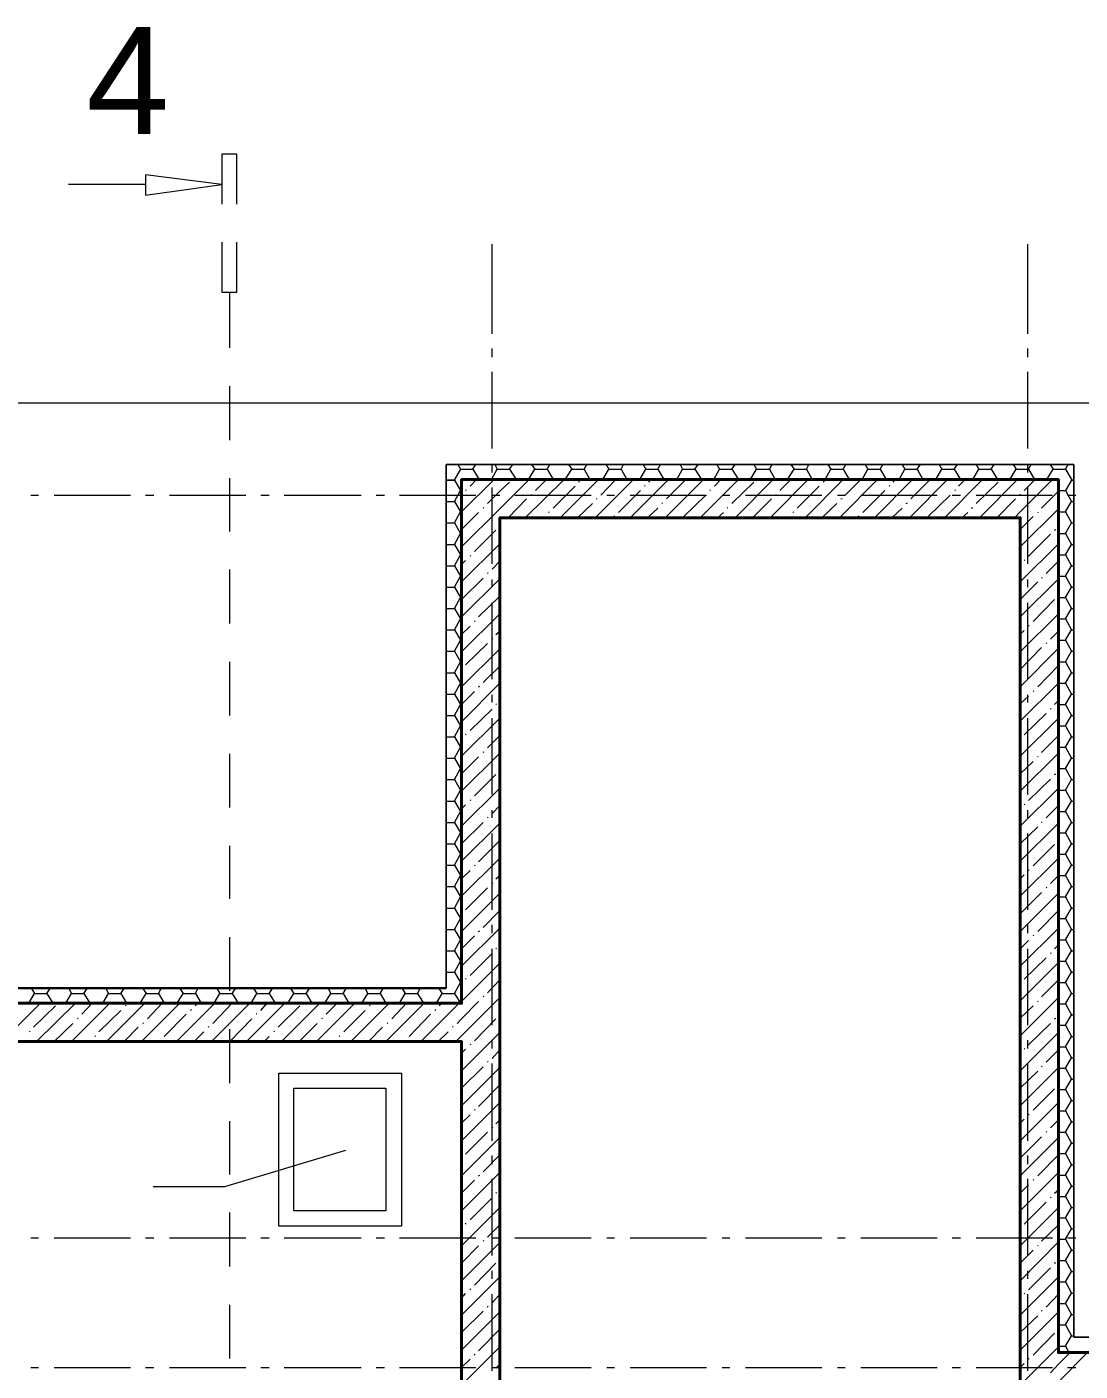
# Model space of a CAD drawing. Header units: millimetres. Extents: x -213547 to 415037, y -3642 to 106956.
# Drawn here: x -120523 to -113636, y 26541 to 35326 of the extents above; entities that cross this region are included whole.
import ezdxf

# ---------------------------------------------------------------- set-up
doc = ezdxf.new("R2010")
doc.units = ezdxf.units.MM
doc.styles.get("Standard").update_dxf_attribs({"font": 'arial.ttf'})

msp = doc.modelspace()

# ---------------------------------------------------------------- linework, layer by layer
at = {"lineweight": 9}
for points in [[(-119150, 34168.3), (-119150, 34494.5), (-119247.4, 34494.5), (-119247.4, 34168.3)], [(-119747.3, 34295.4), (-120251.4, 34295.4)], [(-119247.4, 33918.4), (-119247.4, 33592.2), (-119150, 33592.2), (-119150, 33918.4)], [(-117480.8, 33321), (-117480.8, 33905.7)], [(-113977.4, 33321), (-113977.4, 33905.7)], [(-119196.6, 33227.8), (-119196.6, 33592.2)], [(-117480.8, 33168.5), (-117480.8, 33223.6)], [(-113977.4, 33168.5), (-113977.4, 33223.6)], [(-117480.8, 32571.2), (-117480.8, 33071.1)], [(-113977.4, 32571.2), (-113977.4, 33071.1)], [(-119196.6, 32626.3), (-119196.6, 32977.9)], [(-122034.9, 12402), (-117980.7, 12402), (-117980.7, 4645.2), (-81234.7, 4645.2), (-81234.7, 27161.4), (-86394.6, 27161.4), (-95083.3, 27161.4), (-113278.4, 27161.4), (-113278.4, 32867.8), (-122094.2, 32867.8), (-122094.2, 32465.3)], [(-117688.4, 32435.6), (-117726.5, 32367.9), (-117726.5, 32363.6), (-117688.4, 32295.8), (-117679.9, 32295.8)], [(-117705.4, 32465.3), (-117688.4, 32435.6), (-117607.9, 32435.6), (-117565.6, 32367.9)], [(-117607.9, 32435.6), (-117586.7, 32465.3)], [(-117485.1, 32367.9), (-117447, 32435.6)], [(-117480.8, 32414.5), (-117480.8, 32469.5)], [(-117463.9, 32465.3), (-117447, 32435.6), (-117366.5, 32435.6), (-117324.1, 32367.9)], [(-117366.5, 32435.6), (-117345.3, 32465.3)], [(-117243.6, 32367.9), (-117201.2, 32435.6)], [(-117222.4, 32465.3), (-117201.2, 32435.6), (-117120.8, 32435.6), (-117082.6, 32367.9)], [(-117120.8, 32435.6), (-117103.8, 32465.3)], [(-117002.1, 32367.9), (-116959.8, 32435.6)], [(-116981, 32465.3), (-116959.8, 32435.6), (-116879.3, 32435.6), (-116841.2, 32367.9)], [(-116879.3, 32435.6), (-116862.3, 32465.3)], [(-116756.4, 32367.9), (-116718.3, 32435.6)], [(-116735.2, 32465.3), (-116718.3, 32435.6), (-116637.8, 32435.6), (-116599.7, 32367.9)], [(-116637.8, 32435.6), (-116620.9, 32465.3)], [(-116515, 32367.9), (-116476.8, 32435.6)], [(-116493.8, 32465.3), (-116476.8, 32435.6), (-116396.3, 32435.6), (-116358.2, 32367.9)], [(-116396.3, 32435.6), (-116379.4, 32465.3)], [(-116273.5, 32367.9), (-116235.4, 32435.6)], [(-116252.3, 32465.3), (-116235.4, 32435.6), (-116154.9, 32435.6), (-116112.5, 32367.9)], [(-116154.9, 32435.6), (-116133.7, 32465.3)], [(-116032, 32367.9), (-115993.9, 32435.6)], [(-116010.8, 32465.3), (-115993.9, 32435.6), (-115913.4, 32435.6), (-115871, 32367.9)], [(-115913.4, 32435.6), (-115892.2, 32465.3)], [(-115790.5, 32367.9), (-115752.4, 32435.6)], [(-115769.4, 32465.3), (-115752.4, 32435.6), (-115667.7, 32435.6), (-115629.6, 32367.9)], [(-115667.7, 32435.6), (-115650.7, 32465.3)], [(-115549.1, 32367.9), (-115506.7, 32435.6)], [(-115527.9, 32465.3), (-115506.7, 32435.6), (-115426.2, 32435.6), (-115388.1, 32367.9)], [(-115426.2, 32435.6), (-115409.3, 32465.3)], [(-115303.4, 32367.9), (-115265.2, 32435.6)], [(-115286.4, 32465.3), (-115265.2, 32435.6), (-115184.7, 32435.6), (-115146.6, 32367.9)], [(-115184.7, 32435.6), (-115167.8, 32465.3)], [(-115061.9, 32367.9), (-115023.8, 32435.6)], [(-115040.7, 32465.3), (-115023.8, 32435.6), (-114943.3, 32435.6), (-114905.1, 32367.9)], [(-114943.3, 32435.6), (-114926.3, 32465.3)], [(-114820.4, 32367.9), (-114782.3, 32435.6)], [(-114799.2, 32465.3), (-114782.3, 32435.6), (-114701.8, 32435.6), (-114663.7, 32367.9)], [(-114701.8, 32435.6), (-114680.6, 32465.3)], [(-114578.9, 32367.9), (-114540.8, 32435.6)], [(-114557.8, 32465.3), (-114540.8, 32435.6), (-114460.3, 32435.6), (-114418, 32367.9)], [(-114460.3, 32435.6), (-114439.1, 32465.3)], [(-114337.5, 32367.9), (-114299.3, 32435.6)], [(-114316.3, 32465.3), (-114299.3, 32435.6), (-114218.9, 32435.6), (-114176.5, 32367.9)], [(-114218.9, 32435.6), (-114197.7, 32465.3)], [(-114096, 32367.9), (-114053.6, 32435.6)], [(-114074.8, 32465.3), (-114053.6, 32435.6), (-113973.1, 32435.6), (-113935, 32367.9)], [(-113977.4, 32414.5), (-113977.4, 32469.5)], [(-113973.1, 32435.6), (-113956.2, 32465.3)], [(-113854.5, 32367.9), (-113812.2, 32435.6)], [(-113833.3, 32465.3), (-113812.2, 32435.6), (-113731.7, 32435.6), (-113693.6, 32367.9), (-113693.6, 32363.6), (-113731.7, 32295.8)], [(-113731.7, 32435.6), (-113714.7, 32465.3)], [(-113676.6, 32465.3), (-113676.6, 32465.3)], [(-119196.6, 32029), (-119196.6, 32376.3)], [(-117679.9, 32156), (-117468.1, 32367.9)], [(-117679.9, 31927.3), (-117430, 32177.2), (-117239.4, 32367.9)], [(-117679.9, 32367.9), (-113778.3, 32367.9)], [(-117624.9, 32325.5), (-117582.5, 32367.9)], [(-117565.6, 32363.6), (-117485.1, 32363.6)], [(-117510.5, 32211.1), (-117430, 32291.6), (-117366.5, 32350.9)], [(-117324.1, 32363.6), (-117243.6, 32363.6)], [(-117264.8, 32117.9), (-117010.6, 32367.9)], [(-117197, 32295.8), (-117125, 32367.9)], [(-117082.6, 32363.6), (-117002.1, 32363.6)], [(-117036, 32117.9), (-116786.1, 32367.9)], [(-116913.2, 32350.9), (-116908.9, 32359.4)], [(-116841.2, 32363.6), (-116760.7, 32363.6)], [(-116807.3, 32117.9), (-116557.3, 32367.9)], [(-116769.1, 32266.2), (-116671.7, 32367.9)], [(-116599.7, 32363.6), (-116515, 32363.6)], [(-116578.5, 32117.9), (-116328.6, 32367.9)], [(-116455.6, 32350.9), (-116442.9, 32367.9)], [(-116354, 32363.6), (-116273.5, 32363.6)], [(-116349.7, 32117.9), (-116099.8, 32367.9)], [(-116341.3, 32240.8), (-116214.2, 32367.9)], [(-116121, 32117.9), (-115871, 32367.9)], [(-116112.5, 32363.6), (-116032, 32363.6)], [(-116027.8, 32325.5), (-115985.4, 32367.9)], [(-115913.4, 32211.1), (-115769.4, 32350.9)], [(-115892.2, 32117.9), (-115642.3, 32367.9)], [(-115871, 32363.6), (-115790.5, 32363.6)], [(-115663.4, 32117.9), (-115413.5, 32367.9)], [(-115629.6, 32363.6), (-115549.1, 32363.6)], [(-115599.9, 32295.8), (-115527.9, 32367.9)], [(-115434.7, 32117.9), (-115184.7, 32367.9)], [(-115388.1, 32363.6), (-115307.6, 32363.6)], [(-115316.1, 32350.9), (-115307.6, 32359.4)], [(-115210.2, 32117.9), (-114960.2, 32367.9)], [(-115172, 32266.2), (-115070.4, 32367.9)], [(-115146.6, 32363.6), (-115066.1, 32363.6)], [(-114981.4, 32117.9), (-114731.5, 32367.9)], [(-114900.9, 32363.6), (-114820.4, 32363.6)], [(-114858.5, 32350.9), (-114845.8, 32367.9)], [(-114752.6, 32117.9), (-114502.7, 32367.9)], [(-114744.2, 32240.8), (-114617.1, 32367.9)], [(-114659.4, 32363.6), (-114578.9, 32363.6)], [(-114523.9, 32117.9), (-114273.9, 32367.9)], [(-114430.7, 32325.5), (-114388.3, 32367.9)], [(-114418, 32363.6), (-114337.5, 32363.6)], [(-114316.3, 32211.1), (-114172.3, 32350.9)], [(-114295.1, 32117.9), (-114045.2, 32367.9)], [(-114176.5, 32363.6), (-114096, 32363.6)], [(-114066.3, 32117.9), (-114028.2, 32156), (-113816.4, 32367.9)], [(-114002.8, 32295.8), (-113930.8, 32367.9)], [(-113935, 32363.6), (-113854.5, 32363.6)], [(-120497.1, 32266.2), (-120446.3, 32266.2)], [(-120344.6, 32266.2), (-119844.7, 32266.2)], [(-119747.3, 32266.2), (-119692.2, 32266.2)], [(-119590.5, 32266.2), (-119090.7, 32266.2)], [(-118993.2, 32266.2), (-118938.1, 32266.2)], [(-118840.7, 32266.2), (-118336.6, 32266.2)], [(-118239.1, 32266.2), (-118184.1, 32266.2)], [(-118086.6, 32266.2), (-117586.7, 32266.2)], [(-117726.5, 32223.8), (-117688.4, 32295.8)], [(-117654.5, 32295.8), (-117650.3, 32300.1)], [(-117485.1, 32266.2), (-117430, 32266.2)], [(-117480.8, 31817.1), (-117480.8, 32317)], [(-117332.6, 32266.2), (-116832.7, 32266.2)], [(-117226.7, 32266.2), (-117222.4, 32270.4)], [(-117082.6, 32181.5), (-116938.6, 32325.5)], [(-116798.8, 32240.8), (-116794.6, 32245)], [(-116731, 32266.2), (-116680.2, 32266.2)], [(-116654.8, 32151.8), (-116510.7, 32295.8)], [(-116578.5, 32266.2), (-116078.6, 32266.2)], [(-116485.3, 32325.5), (-116481.1, 32329.7)], [(-116226.9, 32126.4), (-116082.8, 32266.2)], [(-116057.4, 32295.8), (-116053.2, 32300.1)], [(-115976.9, 32266.2), (-115926.1, 32266.2)], [(-115824.4, 32266.2), (-115324.5, 32266.2)], [(-115629.6, 32266.2), (-115621.1, 32270.4)], [(-115485.5, 32181.5), (-115341.5, 32325.5)], [(-115222.9, 32266.2), (-115172, 32266.2)], [(-115201.7, 32240.8), (-115193.2, 32245)], [(-115070.4, 32266.2), (-114570.5, 32266.2)], [(-115057.7, 32151.8), (-114913.6, 32295.8)], [(-114884, 32325.5), (-114879.7, 32329.7)], [(-114629.8, 32126.4), (-114485.7, 32266.2)], [(-114473, 32266.2), (-114418, 32266.2)], [(-114456.1, 32295.8), (-114451.9, 32300.1)], [(-114316.3, 32266.2), (-113816.4, 32266.2)], [(-114028.2, 32266.2), (-114028.2, 32270.4), (-114024, 32270.4)], [(-113977.4, 31817.1), (-113977.4, 32317)], [(-113888.4, 32181.5), (-113778.3, 32291.6)], [(-113778.3, 32295.8), (-113731.7, 32295.8), (-113693.6, 32223.8), (-113676.6, 32223.8)], [(-113719, 32266.2), (-113663.9, 32266.2)], [(-117781.6, 32223.8), (-117726.5, 32223.8), (-117688.4, 32156), (-117679.9, 32156)], [(-117726.5, 32084), (-117688.4, 32156)], [(-117540.2, 32181.5), (-117535.9, 32185.7)], [(-117374.9, 32117.9), (-117256.3, 32240.8)], [(-117112.3, 32151.8), (-117108, 32156)], [(-116921.6, 32117.9), (-116824.2, 32211.1)], [(-116464.1, 32117.9), (-116396.3, 32181.5)], [(-116370.9, 32211.1), (-116366.7, 32215.4)], [(-115943, 32181.5), (-115938.8, 32185.7)], [(-115777.8, 32117.9), (-115655, 32240.8)], [(-115515.2, 32151.8), (-115510.9, 32156)], [(-115324.5, 32117.9), (-115227.1, 32211.1)], [(-114867, 32117.9), (-114799.2, 32181.5)], [(-114773.8, 32211.1), (-114765.3, 32215.4)], [(-114345.9, 32181.5), (-114337.5, 32185.7)], [(-114180.7, 32117.9), (-114057.9, 32240.8)], [(-114028.2, 31927.3), (-113778.3, 32177.2)], [(-113913.8, 32151.8), (-113909.6, 32156)], [(-113778.3, 32156), (-113731.7, 32156), (-113693.6, 32084), (-113676.6, 32084)], [(-113731.7, 32156), (-113693.6, 32223.8)], [(-117781.6, 32084), (-117726.5, 32084), (-117688.4, 32016.2), (-117679.9, 32016.2)], [(-117679.9, 32041.7), (-117569.8, 32151.8)], [(-116557.3, 32117.9), (-117158.9, 32117.9)], [(-117150.4, 32117.9), (-117141.9, 32126.4)], [(-116684.4, 32126.4), (-116680.2, 32130.6)], [(-116006.6, 32117.9), (-115968.5, 32151.8)], [(-115549.1, 32117.9), (-115540.6, 32126.4)], [(-115087.3, 32126.4), (-115083.1, 32130.6)], [(-114409.5, 32117.9), (-114371.4, 32151.8)], [(-114028.2, 32041.7), (-113943.5, 32126.4)], [(-113731.7, 32016.2), (-113693.6, 32084)], [(-117726.5, 31944.2), (-117688.4, 32016.2)], [(-117595.2, 31897.6), (-117455.4, 32037.4)], [(-113973.1, 31868), (-113829.1, 32012)], [(-113803.7, 32037.4), (-113795.2, 32041.7)], [(-113778.3, 32016.2), (-113731.7, 32016.2), (-113693.6, 31944.2), (-113676.6, 31944.2)], [(-117781.6, 31944.2), (-117726.5, 31944.2), (-117688.4, 31876.4), (-117679.9, 31876.4)], [(-117679.9, 31698.5), (-117430, 31948.5)], [(-114028.2, 31698.5), (-113778.3, 31948.5)], [(-113731.7, 31876.4), (-113693.6, 31944.2)], [(-117781.6, 31804.4), (-117726.5, 31804.4), (-117688.4, 31736.6), (-117679.9, 31736.6)], [(-117726.5, 31804.4), (-117688.4, 31876.4)], [(-117679.9, 31812.9), (-117654.5, 31838.3)], [(-117624.9, 31868), (-117620.6, 31872.2)], [(-117480.8, 31783.2), (-117430, 31834.1)], [(-114002.8, 31838.3), (-113998.6, 31842.6)], [(-113858.8, 31753.6), (-113778.3, 31834.1)], [(-113778.3, 31876.4), (-113731.7, 31876.4), (-113693.6, 31804.4), (-113676.6, 31804.4)], [(-113731.7, 31736.6), (-113693.6, 31804.4)], [(-119196.6, 31427.4), (-119196.6, 31779)], [(-117726.5, 31664.6), (-117688.4, 31736.6)], [(-117679.9, 31584.1), (-117540.2, 31723.9)], [(-117679.9, 31469.8), (-117430, 31719.7)], [(-117510.5, 31753.6), (-117506.3, 31757.8)], [(-114028.2, 31469.8), (-113778.3, 31719.7)], [(-113888.4, 31723.9), (-113884.2, 31728.2)], [(-113778.3, 31736.6), (-113731.7, 31736.6), (-113693.6, 31664.6), (-113676.6, 31664.6)], [(-117781.6, 31664.6), (-117726.5, 31664.6), (-117688.4, 31596.8), (-117679.9, 31596.8)], [(-117480.8, 31664.6), (-117480.8, 31715.5)], [(-114028.2, 31584.1), (-113913.8, 31698.5)], [(-113977.4, 31664.6), (-113977.4, 31715.5)], [(-113731.7, 31596.8), (-113693.6, 31664.6)], [(-117726.5, 31524.8), (-117688.4, 31596.8)], [(-117569.8, 31469.8), (-117430, 31605.3)], [(-117480.8, 31063.1), (-117480.8, 31563)], [(-113977.4, 31063.1), (-113977.4, 31563)], [(-113943.5, 31440.1), (-113803.7, 31584.1)], [(-113778.3, 31596.8), (-113731.7, 31596.8), (-113693.6, 31524.8), (-113676.6, 31524.8)], [(-117781.6, 31524.8), (-117726.5, 31524.8), (-117688.4, 31457), (-117679.9, 31457)], [(-117726.5, 31385), (-117688.4, 31457)], [(-117679.9, 31241), (-117430, 31490.9)], [(-114028.2, 31241), (-113778.3, 31490.9)], [(-113778.3, 31457), (-113731.7, 31457), (-113693.6, 31385), (-113676.6, 31385)], [(-113731.7, 31457), (-113693.6, 31524.8)], [(-117781.6, 31385), (-117726.5, 31385), (-117688.4, 31317.2), (-117679.9, 31317.2)], [(-117679.9, 31355.4), (-117624.9, 31410.4)], [(-117595.2, 31440.1), (-117591, 31444.3)], [(-117455.4, 31355.4), (-117430, 31376.6)], [(-114028.2, 31355.4), (-114002.8, 31380.8)], [(-113973.1, 31410.4), (-113968.9, 31414.7)], [(-113829.1, 31325.7), (-113778.3, 31376.6)], [(-113731.7, 31317.2), (-113693.6, 31385)], [(-117726.5, 31245.2), (-117688.4, 31317.2)], [(-117654.5, 31156.3), (-117510.5, 31296.1)], [(-117480.8, 31325.7), (-117476.6, 31330)], [(-113858.8, 31296.1), (-113854.5, 31300.3)], [(-113778.3, 31317.2), (-113731.7, 31317.2), (-113693.6, 31245.2), (-113676.6, 31245.2)], [(-117781.6, 31245.2), (-117726.5, 31245.2), (-117688.4, 31177.5), (-117679.9, 31177.5)], [(-117679.9, 31012.2), (-117430, 31262.2)], [(-114028.2, 31126.6), (-113888.4, 31270.7)], [(-114028.2, 31012.2), (-113778.3, 31266.4)], [(-113731.7, 31177.5), (-113693.6, 31245.2)], [(-119196.6, 30825.8), (-119196.6, 31177.5)], [(-117781.6, 31105.4), (-117726.5, 31105.4), (-117688.4, 31037.7), (-117679.9, 31037.7)], [(-117726.5, 31105.4), (-117688.4, 31177.5)], [(-117679.9, 31126.6), (-117675.7, 31130.9)], [(-117540.2, 31041.9), (-117430, 31147.8)], [(-113913.8, 31012.2), (-113778.3, 31152)], [(-113778.3, 31177.5), (-113731.7, 31177.5), (-113693.6, 31105.4), (-113676.6, 31105.4)], [(-113731.7, 31037.7), (-113693.6, 31105.4)], [(-117726.5, 30965.6), (-117688.4, 31037.7)], [(-117679.9, 30783.5), (-117430, 31037.7)], [(-117569.8, 31012.2), (-117561.3, 31016.5)], [(-114028.2, 30787.7), (-113778.3, 31037.7)], [(-113778.3, 31037.7), (-113731.7, 31037.7), (-113693.6, 30965.6), (-113676.6, 30965.6)], [(-117781.6, 30965.6), (-117726.5, 30965.6), (-117688.4, 30897.9), (-117679.9, 30897.9)], [(-117679.9, 30897.9), (-117595.2, 30982.6)], [(-117480.8, 30910.6), (-117480.8, 30961.4)], [(-114028.2, 30902.1), (-113973.1, 30952.9)], [(-113977.4, 30910.6), (-113977.4, 30961.4)], [(-113943.5, 30982.6), (-113939.3, 30986.8)], [(-113731.7, 30897.9), (-113693.6, 30965.6)], [(-117726.5, 30825.8), (-117688.4, 30897.9)], [(-117624.9, 30728.4), (-117480.8, 30868.2)], [(-117455.4, 30897.9), (-117451.2, 30902.1)], [(-114002.8, 30698.7), (-113858.8, 30838.5)], [(-113829.1, 30868.2), (-113824.9, 30872.4)], [(-113803.7, 30897.9), (-113778.3, 30923.3)], [(-113778.3, 30897.9), (-113731.7, 30897.9), (-113693.6, 30825.8), (-113676.6, 30825.8)], [(-117781.6, 30825.8), (-117726.5, 30825.8), (-117688.4, 30758.1), (-117679.9, 30758.1)], [(-117726.5, 30686), (-117688.4, 30758.1)], [(-117679.9, 30558.9), (-117430, 30808.9)], [(-117480.8, 30309), (-117480.8, 30808.9)], [(-114028.2, 30558.9), (-113778.3, 30808.9)], [(-113977.4, 30309), (-113977.4, 30808.9)], [(-113778.3, 30758.1), (-113731.7, 30758.1), (-113693.6, 30686), (-113676.6, 30686)], [(-113731.7, 30758.1), (-113693.6, 30825.8)], [(-117781.6, 30686), (-117726.5, 30686), (-117688.4, 30618.3), (-117679.9, 30618.3)], [(-117654.5, 30698.7), (-117650.3, 30703)], [(-117510.5, 30614), (-117430, 30694.5)], [(-114028.2, 30673.3), (-114024, 30673.3)], [(-113888.4, 30584.4), (-113778.3, 30694.5)], [(-113731.7, 30618.3), (-113693.6, 30686)], [(-119196.6, 30224.3), (-119196.6, 30575.9)], [(-117726.5, 30546.2), (-117688.4, 30618.3)], [(-117679.9, 30330.2), (-117430, 30580.1)], [(-117540.2, 30584.4), (-117535.9, 30588.6)], [(-114028.2, 30330.2), (-113778.3, 30580.1)], [(-113778.3, 30618.3), (-113731.7, 30618.3), (-113693.6, 30546.2), (-113676.6, 30546.2)], [(-117781.6, 30546.2), (-117726.5, 30546.2), (-117688.4, 30478.5), (-117679.9, 30478.5)], [(-117679.9, 30444.6), (-117569.8, 30554.7)], [(-114028.2, 30444.6), (-113943.5, 30525.1)], [(-113913.8, 30554.7), (-113909.6, 30558.9)], [(-113731.7, 30478.5), (-113693.6, 30546.2)], [(-117781.6, 30406.4), (-117726.5, 30406.4), (-117688.4, 30338.7), (-117679.9, 30338.7)], [(-117726.5, 30406.4), (-117688.4, 30478.5)], [(-117595.2, 30300.5), (-117455.4, 30440.3)], [(-113973.1, 30270.9), (-113829.1, 30410.7)], [(-113803.7, 30440.3), (-113795.2, 30444.6)], [(-113778.3, 30478.5), (-113731.7, 30478.5), (-113693.6, 30406.4), (-113676.6, 30406.4)], [(-113731.7, 30338.7), (-113693.6, 30406.4)], [(-117726.5, 30266.6), (-117688.4, 30338.7)], [(-117679.9, 30101.4), (-117430, 30351.4)], [(-114028.2, 30101.4), (-113778.3, 30351.4)], [(-113778.3, 30338.7), (-113731.7, 30338.7), (-113693.6, 30266.6), (-113676.6, 30266.6)], [(-117781.6, 30266.6), (-117726.5, 30266.6), (-117688.4, 30198.9), (-117679.9, 30198.9)], [(-117679.9, 30215.8), (-117654.5, 30241.2)], [(-117624.9, 30270.9), (-117620.6, 30275.1)], [(-117480.8, 30186.1), (-117430, 30237)], [(-114002.8, 30241.2), (-113998.6, 30245.5)], [(-113858.8, 30156.5), (-113778.3, 30237)], [(-113731.7, 30198.9), (-113693.6, 30266.6)], [(-117726.5, 30126.8), (-117688.4, 30198.9)], [(-117510.5, 30156.5), (-117506.3, 30160.7)], [(-117480.8, 30156.5), (-117480.8, 30207.3)], [(-113977.4, 30156.5), (-113977.4, 30207.3)], [(-113778.3, 30198.9), (-113731.7, 30198.9), (-113693.6, 30126.8), (-113676.6, 30126.8)], [(-117781.6, 30126.8), (-117726.5, 30126.8), (-117688.4, 30059.1), (-117679.9, 30059.1)], [(-117726.5, 29987), (-117688.4, 30059.1)], [(-117679.9, 29987), (-117540.2, 30126.8)], [(-117679.9, 29872.7), (-117430, 30122.6)], [(-117480.8, 29554.9), (-117480.8, 30054.8)], [(-114028.2, 29872.7), (-113778.3, 30122.6)], [(-114028.2, 29987), (-113913.8, 30097.2)], [(-113977.4, 29554.9), (-113977.4, 30054.8)], [(-113888.4, 30126.8), (-113884.2, 30131.1)], [(-113778.3, 30059.1), (-113731.7, 30059.1), (-113693.6, 29987), (-113676.6, 29987)], [(-113731.7, 30059.1), (-113693.6, 30126.8)], [(-119196.6, 29626.9), (-119196.6, 29974.3)], [(-117781.6, 29987), (-117726.5, 29987), (-117688.4, 29919.3), (-117679.9, 29919.3)], [(-117569.8, 29868.4), (-117430, 30008.2)], [(-113943.5, 29843), (-113803.7, 29982.8)], [(-113731.7, 29919.3), (-113693.6, 29987)], [(-117726.5, 29847.2), (-117688.4, 29919.3)], [(-117679.9, 29643.9), (-117430, 29893.8)], [(-114028.2, 29643.9), (-113778.3, 29893.8)], [(-113778.3, 29919.3), (-113731.7, 29919.3), (-113693.6, 29847.2), (-113676.6, 29847.2)], [(-117781.6, 29847.2), (-117726.5, 29847.2), (-117688.4, 29779.5), (-117679.9, 29779.5)], [(-117679.9, 29758.3), (-117624.9, 29813.3)], [(-117595.2, 29843), (-117591, 29847.2)], [(-114028.2, 29758.3), (-114002.8, 29783.7)], [(-113973.1, 29813.3), (-113968.9, 29817.6)], [(-113731.7, 29779.5), (-113693.6, 29847.2)], [(-117781.6, 29707.4), (-117726.5, 29707.4), (-117688.4, 29639.7), (-117679.9, 29639.7)], [(-117726.5, 29707.4), (-117688.4, 29779.5)], [(-117654.5, 29554.9), (-117510.5, 29699)], [(-117480.8, 29728.6), (-117476.6, 29732.9)], [(-117455.4, 29758.3), (-117430, 29779.5)], [(-113858.8, 29699), (-113854.5, 29703.2)], [(-113829.1, 29728.6), (-113778.3, 29779.5)], [(-113778.3, 29779.5), (-113731.7, 29779.5), (-113693.6, 29707.4), (-113676.6, 29707.4)], [(-113731.7, 29639.7), (-113693.6, 29707.4)], [(-117726.5, 29567.6), (-117688.4, 29639.7)], [(-117679.9, 29415.1), (-117430, 29665.1)], [(-114028.2, 29529.5), (-113888.4, 29669.3)], [(-114028.2, 29415.1), (-113778.3, 29665.1)], [(-113778.3, 29639.7), (-113731.7, 29639.7), (-113693.6, 29567.6), (-113676.6, 29567.6)], [(-117781.6, 29567.6), (-117726.5, 29567.6), (-117688.4, 29499.9), (-117679.9, 29499.9)], [(-117679.9, 29529.5), (-117675.7, 29533.7)], [(-117540.2, 29440.5), (-117430, 29550.7)], [(-113913.8, 29415.1), (-113778.3, 29550.7)], [(-113731.7, 29499.9), (-113693.6, 29567.6)], [(-117726.5, 29427.8), (-117688.4, 29499.9)], [(-117679.9, 29186.4), (-117430, 29436.3)], [(-117480.8, 29402.4), (-117480.8, 29457.5)], [(-114028.2, 29186.4), (-113778.3, 29436.3)], [(-113977.4, 29402.4), (-113977.4, 29457.5)], [(-113778.3, 29499.9), (-113731.7, 29499.9), (-113693.6, 29427.8), (-113676.6, 29427.8)], [(-119196.6, 29025.4), (-119196.6, 29377)], [(-117781.6, 29427.8), (-117726.5, 29427.8), (-117688.4, 29360.1), (-117679.9, 29360.1)], [(-117726.5, 29288), (-117688.4, 29360.1)], [(-117679.9, 29300.8), (-117595.2, 29385.5)], [(-117569.8, 29415.1), (-117561.3, 29419.4)], [(-114028.2, 29300.8), (-113973.1, 29355.8)], [(-113943.5, 29385.5), (-113939.3, 29389.7)], [(-113778.3, 29360.1), (-113731.7, 29360.1), (-113693.6, 29288), (-113676.6, 29288)], [(-113731.7, 29360.1), (-113693.6, 29427.8)], [(-117781.6, 29288), (-117726.5, 29288), (-117688.4, 29220.3), (-117679.9, 29220.3)], [(-117624.9, 29127.1), (-117480.8, 29271.1)], [(-117480.8, 28800.9), (-117480.8, 29300.8)], [(-117455.4, 29300.8), (-117451.2, 29305)], [(-113977.4, 28800.9), (-113977.4, 29300.8)], [(-113829.1, 29271.1), (-113824.9, 29275.3)], [(-113803.7, 29300.8), (-113778.3, 29326.2)], [(-113731.7, 29220.3), (-113693.6, 29288)], [(-117726.5, 29148.2), (-117688.4, 29220.3)], [(-117679.9, 28957.6), (-117430, 29207.6)], [(-114028.2, 28961.8), (-113778.3, 29211.8)], [(-114002.8, 29101.6), (-113858.8, 29241.4)], [(-113778.3, 29220.3), (-113731.7, 29220.3), (-113693.6, 29148.2), (-113676.6, 29148.2)], [(-117781.6, 29148.2), (-117726.5, 29148.2), (-117688.4, 29080.5), (-117679.9, 29080.5)], [(-117654.5, 29101.6), (-117650.3, 29105.9)], [(-117510.5, 29012.7), (-117430, 29097.4)], [(-113888.4, 28987.3), (-113778.3, 29097.4)], [(-113731.7, 29080.5), (-113693.6, 29148.2)], [(-120509.8, 28944.9), (-120471.7, 29008.4)], [(-120492.9, 29042.3), (-120471.7, 29008.4), (-120391.2, 29008.4), (-120353.1, 28944.9)], [(-120391.2, 29008.4), (-120370, 29042.3)], [(-120268.4, 28944.9), (-120230.2, 29008.4)], [(-120247.2, 29042.3), (-120230.2, 29008.4), (-120149.7, 29008.4), (-120111.6, 28944.9)], [(-120149.7, 29008.4), (-120128.6, 29042.3)], [(-120026.9, 28944.9), (-119988.8, 29008.4)], [(-120005.7, 29042.3), (-119988.8, 29008.4), (-119908.3, 29008.4), (-119870.1, 28944.9)], [(-119908.3, 29008.4), (-119887.1, 29042.3)], [(-119781.2, 28944.9), (-119743, 29008.4)], [(-119764.2, 29042.3), (-119743, 29008.4), (-119662.6, 29008.4), (-119624.4, 28944.9)], [(-119662.6, 29008.4), (-119645.6, 29042.3)], [(-119539.7, 28944.9), (-119501.6, 29008.4)], [(-119522.8, 29042.3), (-119501.6, 29008.4), (-119421.1, 29008.4), (-119383, 28944.9)], [(-119421.1, 29008.4), (-119404.1, 29042.3)], [(-119298.2, 28944.9), (-119260.1, 29008.4)], [(-119281.3, 29042.3), (-119260.1, 29008.4), (-119179.6, 29008.4), (-119141.5, 28944.9)], [(-119179.6, 29008.4), (-119158.4, 29042.3)], [(-119056.8, 28944.9), (-119018.6, 29008.4)], [(-119039.8, 29042.3), (-119018.6, 29008.4), (-118938.1, 29008.4), (-118900, 28944.9)], [(-118938.1, 29008.4), (-118917, 29042.3)], [(-118815.3, 28944.9), (-118777.2, 29008.4)], [(-118798.3, 29042.3), (-118777.2, 29008.4), (-118696.7, 29008.4), (-118658.5, 28944.9)], [(-118696.7, 29008.4), (-118675.5, 29042.3)], [(-118573.8, 28944.9), (-118535.7, 29008.4)], [(-118552.6, 29042.3), (-118535.7, 29008.4), (-118455.2, 29008.4), (-118417.1, 28944.9)], [(-118455.2, 29008.4), (-118434, 29042.3)], [(-118332.3, 28944.9), (-118294.2, 29008.4)], [(-118311.2, 29042.3), (-118294.2, 29008.4), (-118213.7, 29008.4), (-118175.6, 28944.9)], [(-118213.7, 29008.4), (-118192.5, 29042.3)], [(-118086.6, 28944.9), (-118048.5, 29008.4)], [(-118069.7, 29042.3), (-118048.5, 29008.4), (-117968, 29008.4), (-117929.9, 28944.9)], [(-117968, 29008.4), (-117951.1, 29042.3)], [(-117845.2, 28944.9), (-117807, 29008.4)], [(-117828.2, 29042.3), (-117807, 29008.4), (-117781.6, 29008.4), (-117726.5, 29008.4), (-117688.4, 28944.9)], [(-117726.5, 29008.4), (-117688.4, 29080.5)], [(-114028.2, 29072), (-114024, 29076.2)], [(-113778.3, 29080.5), (-113731.7, 29080.5), (-113693.6, 29008.4), (-113676.6, 29008.4)], [(-113731.7, 28940.7), (-113693.6, 29008.4)], [(-120683.5, 28695), (-120433.6, 28944.9)], [(-120480.2, 28788.2), (-120336.1, 28928)], [(-120459, 28695), (-120204.8, 28944.9)], [(-120230.2, 28695), (-119980.3, 28944.9)], [(-120162.4, 28872.9), (-120094.7, 28944.9)], [(-120001.5, 28695), (-119751.5, 28944.9)], [(-119878.6, 28928), (-119874.4, 28932.2)], [(-119772.7, 28695), (-119522.8, 28944.9)], [(-119734.6, 28843.2), (-119637.1, 28944.9)], [(-119543.9, 28695), (-119294, 28944.9)], [(-119450.7, 28898.3), (-119446.5, 28906.8)], [(-119421.1, 28928), (-119408.4, 28944.9)], [(-119315.2, 28695), (-119065.2, 28944.9)], [(-119306.7, 28813.6), (-119179.6, 28944.9)], [(-119086.4, 28695), (-118836.5, 28944.9)], [(-118993.2, 28898.3), (-118950.9, 28944.9)], [(-118878.8, 28788.2), (-118739, 28928)], [(-118857.7, 28695), (-118607.7, 28944.9)], [(-118628.9, 28695), (-118378.9, 28944.9)], [(-118565.3, 28872.9), (-118493.3, 28944.9)], [(-118404.4, 28695), (-118154.4, 28944.9)], [(-118281.5, 28928), (-118277.3, 28932.2)], [(-118175.6, 28695), (-117925.7, 28944.9)], [(-118137.5, 28843.2), (-118040, 28944.9)], [(-117946.8, 28695), (-117696.9, 28944.9)], [(-117853.6, 28898.3), (-117849.4, 28906.8)], [(-117824, 28928), (-117811.3, 28944.9)], [(-117718.1, 28695), (-117679.9, 28733.1), (-117430, 28983)], [(-117709.6, 28813.6), (-117679.9, 28843.2), (-117569.8, 28957.6)], [(-117540.2, 28987.3), (-117535.9, 28991.5)], [(-114028.2, 28733.1), (-113778.3, 28983)], [(-114028.2, 28847.5), (-113943.5, 28928)], [(-113913.8, 28957.6), (-113909.6, 28961.8)], [(-113778.3, 28940.7), (-113731.7, 28940.7), (-113693.6, 28868.6), (-113676.6, 28868.6)], [(-120192.1, 28843.2), (-120187.9, 28847.5)], [(-120052.3, 28758.5), (-119908.3, 28898.3)], [(-119764.2, 28813.6), (-119760, 28817.8)], [(-119624.4, 28728.8), (-119480.4, 28872.9)], [(-119192.3, 28699.2), (-119052.5, 28843.2)], [(-119022.9, 28872.9), (-119018.6, 28877.1)], [(-118595, 28843.2), (-118590.8, 28847.5)], [(-118451, 28758.5), (-118311.2, 28898.3)], [(-118167.1, 28813.6), (-118162.9, 28817.8)], [(-118023.1, 28728.8), (-117883.3, 28872.9)], [(-117595.2, 28699.2), (-117455.4, 28843.2)], [(-113803.7, 28843.2), (-113795.2, 28847.5)], [(-113731.7, 28800.9), (-113693.6, 28868.6)], [(-120505.6, 28758.5), (-120501.4, 28762.7)], [(-120344.6, 28695), (-120221.8, 28813.6)], [(-120077.7, 28728.8), (-120073.5, 28733.1)], [(-119887.1, 28695), (-119793.9, 28788.2)], [(-119429.6, 28695), (-119366, 28758.5)], [(-119336.4, 28788.2), (-119332.1, 28792.4)], [(-119196.6, 28423.8), (-119196.6, 28775.4)], [(-118908.5, 28758.5), (-118904.3, 28762.7)], [(-118743.3, 28695), (-118624.7, 28813.6)], [(-118480.6, 28728.8), (-118476.4, 28733.1)], [(-118290, 28695), (-118196.8, 28788.2)], [(-117832.5, 28695), (-117768.9, 28758.5)], [(-117739.3, 28788.2), (-117735, 28792.4)], [(-117679.9, 28504.3), (-117430, 28754.3)], [(-114028.2, 28504.3), (-113778.3, 28754.3)], [(-113973.1, 28673.8), (-113829.1, 28813.6)], [(-113778.3, 28800.9), (-113731.7, 28800.9), (-113693.6, 28728.8), (-113676.6, 28728.8)], [(-120115.8, 28695), (-120107.4, 28699.2)], [(-119649.8, 28699.2), (-119645.6, 28703.4)], [(-118972, 28695), (-118938.1, 28728.8)], [(-118518.7, 28695), (-118510.3, 28699.2)], [(-118052.7, 28699.2), (-118048.5, 28703.4)], [(-117679.9, 28618.7), (-117654.5, 28644.1)], [(-117624.9, 28673.8), (-117620.6, 28678)], [(-117480.8, 28648.4), (-117480.8, 28703.4)], [(-114002.8, 28644.1), (-113998.6, 28648.4)], [(-113977.4, 28648.4), (-113977.4, 28703.4)], [(-113778.3, 28661.1), (-113731.7, 28661.1), (-113693.6, 28589), (-113676.6, 28589)], [(-113731.7, 28661.1), (-113693.6, 28728.8)], [(-117510.5, 28559.4), (-117506.3, 28563.6)], [(-117480.8, 28584.8), (-117430, 28639.9)], [(-113858.8, 28559.4), (-113778.3, 28639.9)], [(-113731.7, 28521.3), (-113693.6, 28589)], [(-117679.9, 28389.9), (-117540.2, 28529.7)], [(-117679.9, 28275.6), (-117430, 28525.5)], [(-117480.8, 28046.8), (-117480.8, 28550.9)], [(-114028.2, 28275.6), (-113778.3, 28525.5)], [(-114028.2, 28389.9), (-113913.8, 28500.1)], [(-113977.4, 28046.8), (-113977.4, 28550.9)], [(-113888.4, 28529.7), (-113884.2, 28534)], [(-113778.3, 28521.3), (-113731.7, 28521.3), (-113693.6, 28449.2), (-113676.6, 28449.2)], [(-117569.8, 28271.3), (-117430, 28411.1)], [(-113943.5, 28245.9), (-113803.7, 28385.7)], [(-113778.3, 28381.5), (-113731.7, 28381.5), (-113693.6, 28309.4), (-113676.6, 28309.4)], [(-113731.7, 28381.5), (-113693.6, 28449.2)], [(-117679.9, 28046.8), (-117430, 28296.7)], [(-114028.2, 28046.8), (-113778.3, 28296.7)], [(-113731.7, 28241.7), (-113693.6, 28309.4)], [(-117679.9, 28161.2), (-117624.9, 28216.2)], [(-117595.2, 28245.9), (-117591, 28250.1)], [(-113973.1, 28216.2), (-113968.9, 28220.5)], [(-113778.3, 28241.7), (-113731.7, 28241.7), (-113693.6, 28169.6), (-113676.6, 28169.6)], [(-119196.6, 27826.5), (-119196.6, 28173.9)], [(-117480.8, 28131.5), (-117476.6, 28135.8)], [(-117455.4, 28156.9), (-117430, 28182.4)], [(-114028.2, 28161.2), (-114002.8, 28186.6)], [(-113829.1, 28131.5), (-113778.3, 28182.4)], [(-113731.7, 28101.9), (-113693.6, 28169.6)], [(-117679.9, 27818), (-117430, 28068)], [(-117654.5, 27957.8), (-117510.5, 28101.9)], [(-114028.2, 27932.4), (-113888.4, 28072.2)], [(-114028.2, 27818), (-113778.3, 28068)], [(-113858.8, 28101.9), (-113854.5, 28106.1)], [(-113778.3, 28101.9), (-113731.7, 28101.9), (-113693.6, 28029.8), (-113676.6, 28029.8)], [(-113731.7, 27962.1), (-113693.6, 28029.8)], [(-118438.3, 27983.2), (-119230.5, 27746), (-119696.4, 27746)], [(-117540.2, 27843.4), (-117430, 27953.6)], [(-117480.8, 27894.3), (-117480.8, 27949.4)], [(-113977.4, 27894.3), (-113977.4, 27949.4)], [(-113913.8, 27818), (-113778.3, 27953.6)], [(-113778.3, 27962.1), (-113731.7, 27962.1), (-113693.6, 27890), (-113676.6, 27890)], [(-117679.9, 27932.4), (-117675.7, 27936.6)], [(-113731.7, 27822.3), (-113693.6, 27890)], [(-117679.9, 27589.3), (-117430, 27839.2)], [(-117679.9, 27703.6), (-117595.2, 27788.4)], [(-117569.8, 27818), (-117561.3, 27822.3)], [(-117480.8, 27297), (-117480.8, 27796.8)], [(-114028.2, 27589.3), (-113778.3, 27839.2)], [(-113977.4, 27297), (-113977.4, 27796.8)], [(-113943.5, 27788.4), (-113939.3, 27792.6)], [(-113778.3, 27822.3), (-113731.7, 27822.3), (-113693.6, 27750.2), (-113676.6, 27750.2)], [(-117455.4, 27703.6), (-117451.2, 27707.9)], [(-114028.2, 27703.6), (-113973.1, 27758.7)], [(-113829.1, 27674), (-113824.9, 27678.2)], [(-113803.7, 27703.6), (-113778.3, 27724.8)], [(-113778.3, 27682.5), (-113731.7, 27682.5), (-113693.6, 27610.4), (-113676.6, 27610.4)], [(-113731.7, 27682.5), (-113693.6, 27750.2)], [(-117679.9, 27360.5), (-117430, 27610.4)], [(-117624.9, 27530), (-117480.8, 27674)], [(-114028.2, 27360.5), (-113778.3, 27610.4)], [(-114002.8, 27500.3), (-113858.8, 27644.3)], [(-113731.7, 27542.7), (-113693.6, 27610.4)], [(-119196.6, 27224.9), (-119196.6, 27576.6)], [(-117654.5, 27500.3), (-117650.3, 27508.8)], [(-113778.3, 27542.7), (-113731.7, 27542.7), (-113693.6, 27470.7), (-113676.6, 27470.7)], [(-120497.1, 27411.3), (-120446.3, 27411.3)], [(-120344.6, 27411.3), (-119844.7, 27411.3)], [(-119747.3, 27411.3), (-119692.2, 27411.3)], [(-119590.5, 27411.3), (-119090.7, 27411.3)], [(-118993.2, 27411.3), (-118938.1, 27411.3)], [(-118840.7, 27411.3), (-118336.6, 27411.3)], [(-118239.1, 27411.3), (-118184.1, 27411.3)], [(-118086.6, 27411.3), (-117586.7, 27411.3)], [(-117510.5, 27415.6), (-117430, 27496.1)], [(-117485.1, 27411.3), (-117430, 27411.3)], [(-117332.6, 27411.3), (-116832.7, 27411.3)], [(-116731, 27411.3), (-116680.2, 27411.3)], [(-116578.5, 27411.3), (-116078.6, 27411.3)], [(-115976.9, 27411.3), (-115926.1, 27411.3)], [(-115824.4, 27411.3), (-115324.5, 27411.3)], [(-115222.9, 27411.3), (-115172, 27411.3)], [(-115070.4, 27411.3), (-114570.5, 27411.3)], [(-114473, 27411.3), (-114418, 27411.3)], [(-114316.3, 27411.3), (-113816.4, 27411.3)], [(-114028.2, 27474.9), (-114024, 27479.1)], [(-113888.4, 27390.2), (-113778.3, 27496.1)], [(-113731.7, 27402.9), (-113693.6, 27470.7)], [(-113719, 27411.3), (-113663.9, 27411.3)], [(-117679.9, 27131.7), (-117430, 27381.7)], [(-117679.9, 27246.1), (-117569.8, 27360.5)], [(-117540.2, 27390.2), (-117535.9, 27394.4)], [(-114028.2, 27131.7), (-113778.3, 27385.9)], [(-114028.2, 27246.1), (-113943.5, 27330.9)], [(-113913.8, 27360.5), (-113909.6, 27364.7)], [(-113778.3, 27402.9), (-113731.7, 27402.9), (-113693.6, 27330.9), (-113676.6, 27330.9)], [(-113731.7, 27263.1), (-113693.6, 27330.9)], [(-117595.2, 27102.1), (-117455.4, 27246.1)], [(-113803.7, 27246.1), (-113795.2, 27250.4)], [(-113778.3, 27263.1), (-113731.7, 27263.1), (-113693.6, 27191.1), (-113676.6, 27191.1)], [(-117679.9, 26907.2), (-117430, 27157.2)], [(-117480.8, 27144.5), (-117480.8, 27195.3)], [(-114028.2, 26907.2), (-113778.3, 27157.2)], [(-113977.4, 27144.5), (-113977.4, 27195.3)], [(-113973.1, 27072.4), (-113829.1, 27216.5)], [(-113731.7, 27123.3), (-113693.6, 27191.1)], [(-117624.9, 27072.4), (-117620.6, 27080.9)], [(-113778.3, 27123.3), (-113731.7, 27123.3), (-113693.6, 27051.3), (-113676.6, 27051.3)], [(-119196.6, 26623.4), (-119196.6, 26975)], [(-117679.9, 27017.4), (-117654.5, 27047)], [(-117480.8, 26987.7), (-117430, 27042.8)], [(-117480.8, 26542.9), (-117480.8, 27042.8)], [(-114002.8, 27047), (-113998.6, 27051.3)], [(-113977.4, 26542.9), (-113977.4, 27042.8)], [(-113858.8, 26958.1), (-113778.3, 27042.8)], [(-113778.3, 26983.5), (-113731.7, 26983.5), (-113693.6, 26911.5), (-113676.6, 26911.5)], [(-113731.7, 26983.5), (-113693.6, 27051.3)], [(-117679.9, 26792.8), (-117540.2, 26932.6)], [(-117679.9, 26678.5), (-117430, 26928.4)], [(-117510.5, 26958.1), (-117506.3, 26966.5)], [(-114028.2, 26678.5), (-113778.3, 26928.4)], [(-114028.2, 26792.8), (-113913.8, 26903)], [(-113888.4, 26932.6), (-113884.2, 26936.9)], [(-113731.7, 26843.7), (-113693.6, 26911.5)], [(-117569.8, 26674.2), (-117430, 26814)], [(-113778.3, 26843.7), (-113731.7, 26843.7), (-113693.6, 26771.7), (-113676.6, 26771.7)], [(-113943.5, 26644.6), (-113803.7, 26788.6)], [(-113731.7, 26703.9), (-113693.6, 26771.7)], [(-113676.6, 26763.2), (-113676.6, 26763.2)], [(-117679.9, 26449.7), (-117430, 26699.6)], [(-117595.2, 26644.6), (-117591, 26653)], [(-114028.2, 26449.7), (-113778.3, 26699.6)], [(-114028.2, 26220.9), (-113837.6, 26411.6), (-113778.3, 26470.9), (-113587.6, 26661.5)], [(-113973.1, 26619.1), (-113968.9, 26623.4)], [(-113829.1, 26530.2), (-113778.3, 26585.3), (-113702, 26661.5)], [(-113778.3, 26703.9), (-113731.7, 26703.9), (-113710.5, 26661.5)], [(-120497.1, 26564.1), (-120446.3, 26564.1)], [(-120344.6, 26564.1), (-119844.7, 26564.1)], [(-119747.3, 26564.1), (-119692.2, 26564.1)], [(-119590.5, 26564.1), (-119090.7, 26564.1)], [(-118993.2, 26564.1), (-118938.1, 26564.1)], [(-118840.7, 26564.1), (-118336.6, 26564.1)], [(-118239.1, 26564.1), (-118184.1, 26564.1)], [(-118086.6, 26564.1), (-117586.7, 26564.1)], [(-117679.9, 26564.1), (-117624.9, 26619.1)], [(-117485.1, 26564.1), (-117430, 26564.1)], [(-117455.4, 26559.8), (-117430, 26585.3)], [(-117332.6, 26564.1), (-116832.7, 26564.1)], [(-116731, 26564.1), (-116680.2, 26564.1)], [(-116578.5, 26564.1), (-116078.6, 26564.1)], [(-115976.9, 26564.1), (-115926.1, 26564.1)], [(-115824.4, 26564.1), (-115324.5, 26564.1)], [(-115222.9, 26564.1), (-115172, 26564.1)], [(-115070.4, 26564.1), (-114570.5, 26564.1)], [(-114473, 26564.1), (-114418, 26564.1)], [(-114316.3, 26564.1), (-113816.4, 26564.1)], [(-114028.2, 26564.1), (-114002.8, 26589.5)], [(-113719, 26564.1), (-113663.9, 26564.1)]]:
    msp.add_lwpolyline(points, dxfattribs=at)
for points in [[(-119747.3, 34227.6), (-119247.4, 34295.4), (-119747.3, 34358.9)], [(-121772.3, 32465.3), (-121772.3, 29042.3), (-117781.6, 29042.3), (-117781.6, 32367.9), (-117781.6, 29046.6), (-121772.3, 29046.6), (-121772.3, 32465.3), (-121873.9, 32465.3), (-164813.5, 32465.3), (-164813.5, 32367.9), (-164813.5, 28983), (-164813.5, 32367.9), (-164813.5, 32465.3), (-121873.9, 32465.3)], [(-113676.6, 32367.9), (-113676.6, 32465.3), (-117781.6, 32465.3), (-117781.6, 32367.9), (-117781.6, 32465.3), (-113676.6, 32465.3)], [(-117726.5, 32363.6), (-117781.6, 32363.6)], [(-113676.6, 32363.6), (-113693.6, 32363.6)], [(-113676.6, 32367.9), (-113676.6, 26763.2)], [(-118874.6, 27487.6), (-118874.6, 28487.4), (-118073.9, 28487.4), (-118073.9, 27487.6)], [(-118175.6, 27589.3), (-118777.2, 27589.3), (-118777.2, 28389.9), (-118175.6, 28389.9)], [(-81632.9, 26763.2), (-81632.9, 5145.1), (-81632.9, 26763.2), (-81734.6, 26763.2), (-113676.6, 26763.2), (-81734.6, 26763.2)]]:
    msp.add_lwpolyline(points, close=True, dxfattribs=at)
at = {"lineweight": 40}
for points in [[(-117781.6, 28944.9), (-117679.9, 28944.9), (-117679.9, 32367.9)], [(-117679.9, 28944.9), (-117679.9, 32367.9), (-117430, 32367.9), (-114028.2, 32367.9), (-113778.3, 32367.9), (-113778.3, 26661.5), (-113676.6, 26661.5)], [(-113778.3, 26661.5), (-113778.3, 32367.9)], [(-121772.3, 28944.9), (-121687.5, 28944.9), (-117866.3, 28944.9), (-117781.6, 28944.9), (-117866.3, 28944.9), (-121687.5, 28944.9), (-121772.3, 28944.9), (-121873.9, 28944.9), (-121873.9, 28695), (-117679.9, 28695), (-117679.9, 24331.5), (-117430, 24331.5), (-117430, 32117.9), (-114028.2, 32117.9), (-114028.2, 26411.6), (-114028.2, 22531.1), (-118501.8, 22531.1), (-118501.8, 22310.8), (-117862.1, 22310.8)]]:
    msp.add_lwpolyline(points, dxfattribs=at)
msp.add_lwpolyline([(-104132.1, 26661.5), (-113591.9, 26661.5), (-113676.6, 26661.5), (-113591.9, 26661.5)], close=True, dxfattribs=at)

# ---------------------------------------------------------------- texts
at = {"insert": (-120134.9, 34976.4), "char_height": 700, "attachment_point": 4}
msp.add_mtext('4', dxfattribs=at)

doc.saveas('drawing.dxf')
